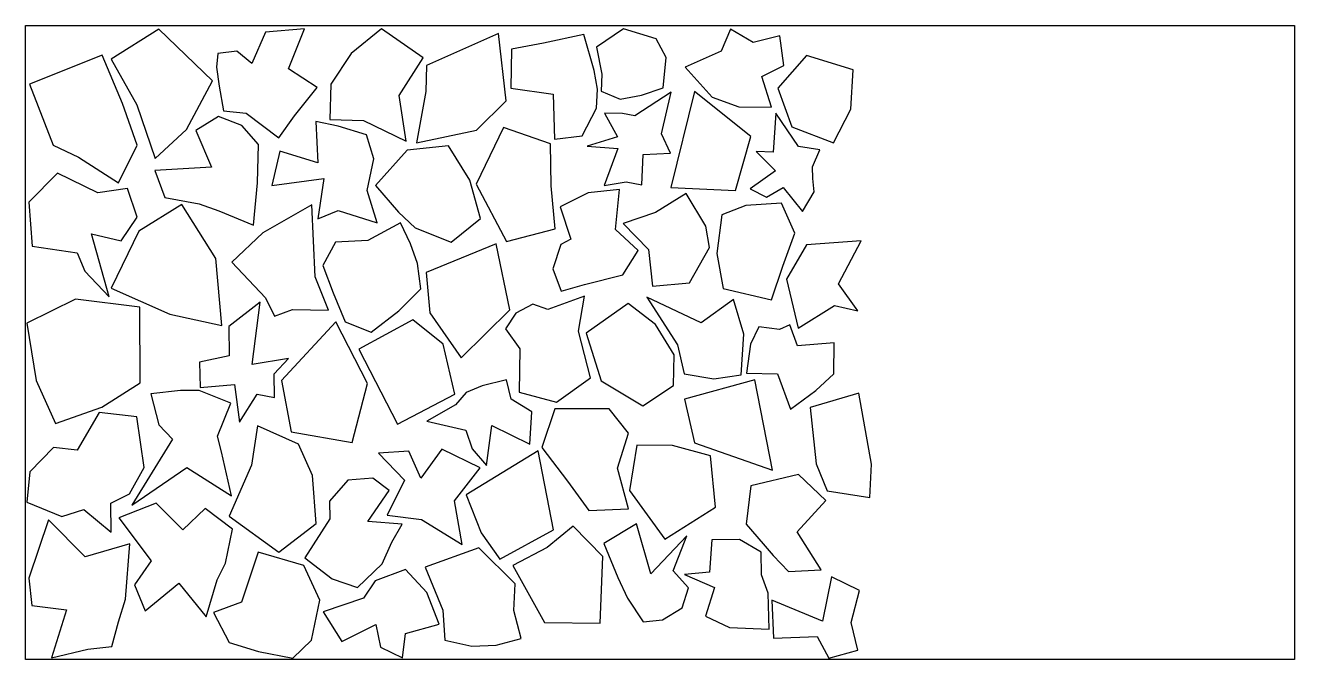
# Model space of a CAD drawing. Header units: metres. Extents: x 0 to 1998, y 0 to 998.
import ezdxf

# ---------------------------------------------------------------- set-up
doc = ezdxf.new("R2010")
doc.units = ezdxf.units.M

msp = doc.modelspace()

# ---------------------------------------------------------------- linework, layer by layer
for points in [[(0, 0), (0, 997.9), (1997.9, 997.9), (1997.9, 0), (0, 0)], [(134.9, 945), (175.3, 873.1), (204.5, 788.7), (253.6, 834.3), (294.7, 910.8), (210.3, 992.2), (134.9, 945)], [(356.3, 938.2), (333.1, 957.4), (302.8, 953.9), (301, 932.3), (304.8, 902.5), (312.1, 863.3), (347.7, 859.9), (399, 821), (423.6, 855.4), (459.3, 900.4), (414.2, 929.6), (439.5, 992.5), (377.9, 987.5), (356.3, 938.2)], [(532.2, 848.2), (599.3, 815.9), (588.5, 887.6), (626.1, 946.6), (560.8, 992.3), (512.8, 953.7), (480.6, 905.6), (479.3, 849.6), (532.2, 848.2)], [(744.5, 985.2), (631.4, 934.6), (630.3, 893.9), (615.7, 813.3), (709.9, 833.1), (756.9, 879.2), (744.5, 985.2)], [(765, 960.5), (764, 899), (831, 889.6), (832.7, 818.8), (876.6, 824.1), (898.8, 867.8), (900.7, 897.7), (895.5, 927.1), (879.3, 983.7), (815.7, 969.7), (765, 960.5)], [(992.9, 976.7), (941.6, 992.6), (899.2, 963.8), (907.2, 921.4), (906.1, 894.3), (936.5, 881.6), (969.7, 888.2), (1004, 899.6), (1008.4, 947.6), (992.9, 976.7)], [(1081.2, 885.1), (1123, 870), (1174.6, 869), (1159.1, 917.4), (1193.8, 934.9), (1187.7, 981.4), (1145.7, 970.8), (1110, 991.9), (1095.3, 957.1), (1038.8, 932.3), (1081.2, 885.1)], [(43.6, 809.7), (83.4, 790.7), (146.7, 750.4), (176.1, 809.6), (153, 874.8), (120.7, 950.8), (6.6, 905.5), (43.6, 809.7)], [(1299.5, 865.9), (1303.2, 928), (1229.7, 950.5), (1184.2, 898.9), (1206.5, 838.3), (1272.2, 813.3), (1299.5, 865.9)], [(1016.4, 892.6), (959.5, 855.8), (939.8, 859.4), (911.5, 859.8), (931.8, 822.5), (884.5, 807.7), (932.6, 804), (911.1, 745.8), (945.5, 752), (970.1, 746.8), (972.6, 794.5), (1015.4, 796.6), (1001.3, 827.4), (1016.4, 892.6)], [(1016, 743), (1117.8, 738.1), (1142, 823.2), (1053.4, 894), (1016, 743)], [(1239.3, 757.2), (1238.9, 775.2), (1250.6, 802.1), (1216.9, 807.2), (1181.5, 859.6), (1177.3, 798.4), (1150.5, 799.4), (1181, 769.2), (1141, 740.8), (1166.6, 727.5), (1192.9, 742.8), (1223.1, 705), (1241.5, 736), (1239.3, 757.2)], [(359.3, 683.6), (365.2, 750.2), (367, 810.7), (340.7, 840.5), (304, 854.5), (268.4, 832.6), (293.2, 774.8), (204, 769.5), (219.4, 727.1), (273.4, 717), (304.3, 706.3), (359.3, 683.6)], [(457, 846.7), (460.4, 781.7), (400.5, 800.1), (387.9, 746.2), (469.9, 757.1), (460.4, 693.4), (492.5, 706.7), (553.8, 687.3), (538, 738.1), (548.5, 787.7), (537, 825.9), (492.5, 839.1), (457, 846.7)], [(757.4, 657.8), (834, 677.8), (827.6, 745.2), (826.6, 811.3), (752.8, 837), (709.5, 748.2), (757.4, 657.8)], [(666, 808.6), (600.8, 801.8), (551, 746.2), (587.3, 704.1), (613.8, 679.4), (670.1, 656.6), (716.5, 694.2), (699.4, 754.5), (666, 808.6)], [(10.7, 650.4), (81.3, 639.8), (93.4, 611.1), (131.8, 570.7), (103.9, 670.1), (150.8, 658.9), (176, 696.1), (160.6, 741.1), (114.1, 734.2), (50.3, 765.3), (5.5, 719.8), (10.7, 650.4)], [(842.7, 653), (830.1, 614.7), (843.2, 579.5), (879.9, 590.4), (940.2, 605.6), (964.6, 643.9), (929, 676.7), (935.4, 739.5), (886, 734.4), (841.6, 712.4), (858.7, 661.7), (842.7, 653)], [(991.9, 703.3), (940.9, 686.1), (980.8, 645.5), (987.4, 587.5), (1045.2, 592.9), (1076.7, 648.3), (1071, 682.1), (1040.1, 733.2), (991.9, 703.3)], [(178.4, 673.9), (135, 584.7), (227.2, 543.7), (309.1, 525.8), (299.7, 631), (246.5, 716), (178.4, 673.9)], [(451, 715.4), (373.7, 671.6), (324.8, 625.5), (377.8, 569.4), (392.1, 540.3), (420.4, 551.1), (476.9, 549.6), (456.1, 602.5), (451, 715.4)], [(1134.1, 714.4), (1096.2, 700), (1088.6, 639.2), (1098.4, 583.7), (1174.4, 565.9), (1192.3, 619), (1211.1, 670.8), (1190.2, 718.4), (1134.1, 714.4)], [(503.5, 531.4), (544.5, 515.1), (587.6, 548.8), (622.5, 583.5), (617, 623.2), (606.2, 654.1), (590.5, 687.2), (539.1, 659.2), (488.2, 656.6), (468, 620.3), (484.4, 577.2), (503.5, 531.4)], [(630.9, 609.2), (636.9, 545.5), (686.2, 474.6), (762.6, 550.2), (741.3, 654.4), (630.9, 609.2)], [(1273.5, 557.2), (1310.1, 549), (1279.9, 591), (1315.5, 659), (1229.8, 652.4), (1198.1, 598.5), (1216.5, 521.5), (1273.5, 557.2)], [(78.7, 567.2), (2.2, 529.2), (17.1, 438.9), (47.5, 371.5), (120.2, 397.2), (180.5, 435.7), (180.4, 554.4), (78.7, 567.2)], [(320.1, 524.3), (321, 478.2), (274.1, 468), (275.3, 428.2), (329.1, 432.9), (337, 373.7), (365.1, 417.4), (391.9, 412.2), (391.5, 449.6), (414.2, 473.6), (357.1, 464.4), (369.8, 562.4), (320.1, 524.3)], [(772, 545.1), (755.7, 520.5), (778.2, 489.1), (777.3, 420.8), (836.2, 404.9), (889.7, 443.4), (870.6, 516.6), (880.3, 571.9), (822.4, 550.8), (799, 559.5), (772, 545.1)], [(882.9, 513.5), (906.3, 438.7), (971.7, 399.1), (1020, 431.3), (1021.5, 479.8), (991.8, 527.1), (948.9, 560.1), (882.9, 513.5)], [(1026.4, 495.5), (1037, 449.4), (1083.8, 442), (1126.6, 448), (1130.7, 512.2), (1114.6, 566.5), (1063.8, 530.1), (978.1, 570.2), (1026.4, 495.5)], [(514.2, 341.5), (538.4, 434.5), (488.6, 531.7), (403, 439.2), (418.4, 358.5), (514.2, 341.5)], [(524.8, 488.5), (585.6, 370.7), (676.2, 417.9), (657.6, 496.4), (610, 534.4), (524.8, 488.5)], [(1272.7, 449.7), (1272.9, 498.4), (1215.5, 493.9), (1203.4, 526.9), (1186.9, 519.3), (1154.3, 523.5), (1141.6, 496.1), (1135.1, 450.9), (1183.8, 449.6), (1204.3, 394.2), (1244.4, 423.3), (1272.7, 449.7)], [(797.2, 390), (764.8, 409.7), (757.3, 440.3), (718.8, 430.8), (693.9, 420.3), (677, 401), (631.8, 375.1), (693.2, 360.8), (703.2, 331.5), (726, 305.6), (734.2, 368.3), (793.8, 339.1), (797.2, 390)], [(1175.8, 298), (1148.2, 440.2), (1037.4, 409.7), (1053.4, 341.3), (1175.8, 298)], [(324.4, 257.9), (308.6, 326.7), (302.2, 351.8), (323.6, 403.3), (273.7, 423.5), (244, 423.2), (197.5, 418.2), (210.2, 369.6), (231.8, 346.6), (167.7, 243.1), (254.2, 302.5), (324.4, 257.9)], [(1332, 307.7), (1311.7, 419.1), (1235.4, 396.5), (1244.9, 307.8), (1261.9, 265.5), (1329.2, 255.3), (1332, 307.7)], [(116.1, 388.9), (81.6, 329.7), (44.3, 333.9), (7.1, 295.6), (2.1, 247.6), (57.4, 225.3), (92.1, 236), (135.1, 200.6), (134.7, 246.1), (163.8, 261), (186.8, 302.4), (175.3, 382.2), (116.1, 388.9)], [(853.4, 280.7), (887.1, 234.5), (949.6, 237.4), (932, 301), (949.6, 356.3), (918.9, 394.4), (833.3, 394.7), (813, 333.8), (853.4, 280.7)], [(320.7, 225.6), (398.7, 169.2), (457.9, 214), (451.8, 289.5), (429.8, 338.8), (365.5, 367.6), (355.9, 305.7), (320.7, 225.6)], [(687.8, 180.9), (675.7, 249.8), (715.7, 302), (655.6, 331), (622.5, 285.4), (603.5, 327.9), (555.7, 324.8), (596.6, 282.2), (569.6, 227.5), (623.6, 220.5), (687.8, 180.9)], [(807.4, 328.5), (694, 259.5), (717.2, 199.6), (746.7, 157.9), (831.5, 204), (807.4, 328.5)], [(962.3, 337.2), (950.9, 266.1), (1006.7, 189.3), (1086.1, 239.9), (1078.6, 320.7), (1018.4, 337.1), (962.3, 337.2)], [(572.7, 266), (546.9, 285.4), (507.7, 282.1), (478.5, 249.2), (479.2, 221.4), (439.7, 160.3), (483, 127), (522.7, 113.3), (561.5, 150.6), (576.6, 184.7), (593.3, 213.2), (539, 217.4), (572.7, 266)], [(1161.5, 182.3), (1177.3, 163.8), (1201.1, 138.8), (1252.7, 141.4), (1214.9, 200.9), (1259.8, 250.3), (1216.8, 291.1), (1141.8, 273.2), (1134.8, 213), (1161.5, 182.3)], [(241.7, 120.5), (284.8, 67.5), (302.1, 125.6), (314.8, 151.8), (326.2, 205.3), (283.2, 237.6), (247.8, 204.1), (205.9, 246.4), (146.9, 222.9), (198, 155.2), (171.7, 117.9), (188.7, 77), (241.7, 120.5)], [(136.3, 20.5), (146.8, 59.5), (157.7, 95.1), (164.5, 182.2), (94.2, 161.8), (36.4, 219.9), (5.2, 128.3), (10, 85.1), (64.7, 78.3), (40.9, 2.8), (98.5, 16.6), (136.3, 20.5)], [(862.3, 210), (821.5, 176.2), (767.5, 148.2), (817.3, 58.4), (904.6, 57.1), (909, 162.4), (862.3, 210)], [(1002.9, 62.5), (1034, 81.5), (1043.8, 112.9), (1019.9, 139.6), (1041, 194.5), (984.5, 135), (962.2, 213.7), (910.4, 182.8), (932.6, 129.4), (947.6, 96.9), (972.6, 59.6), (1002.9, 62.5)], [(1084.8, 113.3), (1070.5, 68.5), (1108.5, 50.6), (1170.9, 48.1), (1169.3, 104.7), (1158.8, 133.4), (1158.2, 168.9), (1124.1, 189.1), (1080.6, 188.2), (1077.1, 137.7), (1037.7, 134), (1084.8, 113.3)], [(296.1, 74.1), (321, 27), (366.8, 12.9), (420.8, 2.2), (450.4, 30.5), (463.5, 93.7), (438.1, 147.9), (366.3, 169), (340.1, 90.2), (296.1, 74.1)], [(769.1, 77.5), (771.2, 119.1), (713.6, 175.9), (629.4, 145.7), (657, 77.6), (660.5, 30.5), (703, 21.3), (740.9, 22.8), (780.6, 33.3), (769.1, 77.5)], [(559.2, 19.6), (593.4, 3), (598.6, 41.3), (651.1, 56), (632, 105.5), (598.2, 141.6), (550.6, 123.8), (532.1, 96.8), (468.8, 75.2), (498.2, 28.5), (551.4, 55.1), (559.2, 19.6)], [(1175.1, 93.7), (1177.6, 33.9), (1246.5, 36.6), (1264.9, 2.3), (1310.6, 14.6), (1300, 58.2), (1313.2, 108.6), (1269.1, 130), (1254.8, 60.5), (1175.1, 93.7)]]:
    msp.add_lwpolyline(points)

doc.saveas('drawing.dxf')
